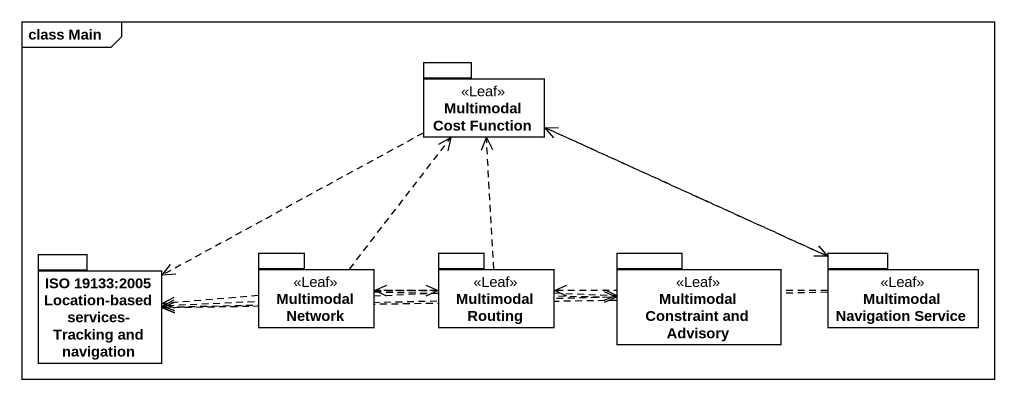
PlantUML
@startuml
mainframe class Main
package "Multimodal Cost Function" as Multimodal_Cost_Function <<Leaf>> {
}
package "ISO 19133:2005 Location-based services- Tracking and navigation" as ISO_19133_2005_Location {
}
package "Multimodal Network" as Multimodal_Network <<Leaf>> {
}
package "Multimodal Routing" as Multimodal_Routing <<Leaf>> {
}
package "Multimodal Constraint and Advisory" as Multimodal_Constraint_and <<Leaf>> {
}
package "Multimodal Navigation Service" as Multimodal_Navigation <<Leaf>> {
}
Multimodal_Cost_Function .left.> ISO_19133_2005_Location
Multimodal_Cost_Function .right.> Multimodal_Navigation
Multimodal_Network .up.> Multimodal_Cost_Function
Multimodal_Network .left.> ISO_19133_2005_Location
Multimodal_Network .right.> Multimodal_Routing
Multimodal_Network .right.> Multimodal_Constraint_and
Multimodal_Routing .up.> Multimodal_Cost_Function
Multimodal_Routing .left.> ISO_19133_2005_Location
Multimodal_Routing .left.> Multimodal_Network
Multimodal_Routing .right.> Multimodal_Constraint_and
Multimodal_Constraint_and .left.> ISO_19133_2005_Location
Multimodal_Navigation .left.> Multimodal_Cost_Function
Multimodal_Navigation .left.> ISO_19133_2005_Location
Multimodal_Navigation .left.> Multimodal_Network
Multimodal_Navigation .left.> Multimodal_Routing
@enduml
